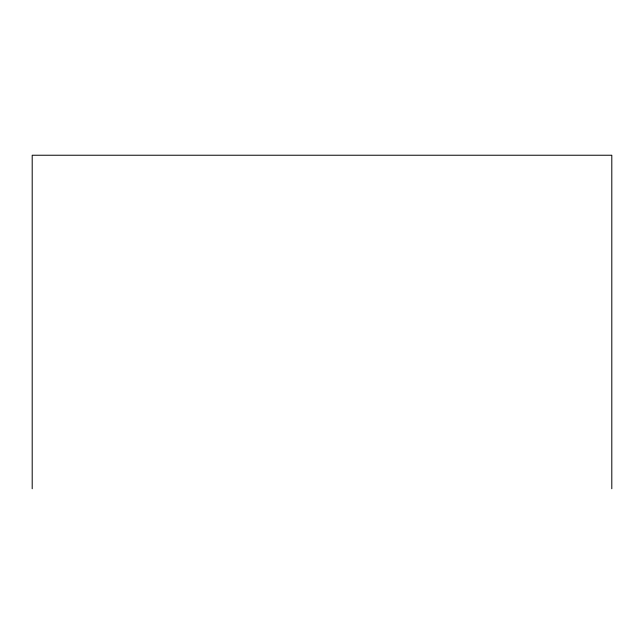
<?xml version="1.0" encoding="UTF-8"?>
<svg xmlns="http://www.w3.org/2000/svg" width="644" height="644" viewBox="0 0 644 644"><rect width="100%" height="100%" fill="white"/><g stroke="black" fill="none" stroke-linecap="round" stroke-linejoin="round"><path stroke-width="0.97" d="M611.8 488.764L611.8 155.236L32.2 155.236L32.2 488.764"/></g></svg>
